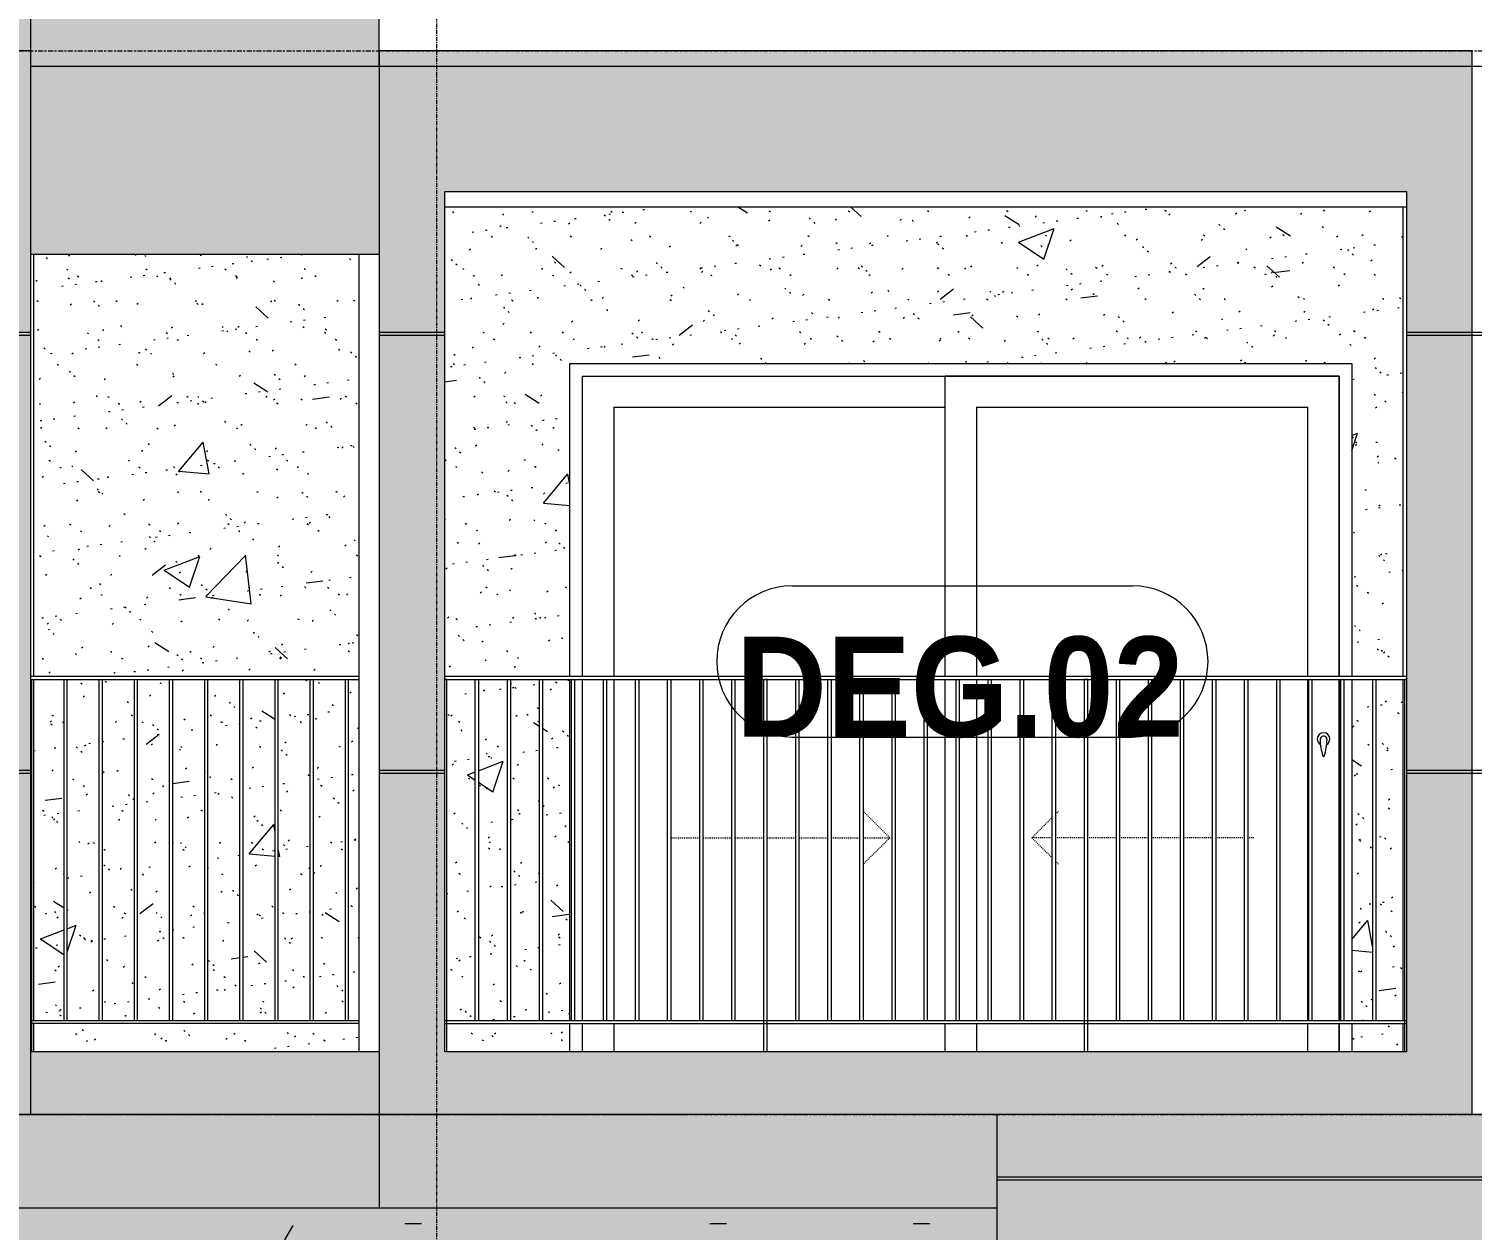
# Model space of a CAD drawing. Header units: millimetres. Extents: x -134153 to 99383, y -5233 to 35400.
# Drawn here: x -62258 to -57643, y 1830 to 5670 of the extents above; entities that cross this region are included whole.
import ezdxf

# ---------------------------------------------------------------- set-up
doc = ezdxf.new("R2010")
doc.units = ezdxf.units.MM
for name, pattern in [('Centre', [31.75, 6.35, -4.7625, 15.875, -4.7625]), ('Dash', [6, 3, -3]), ('Dash 1_8_', [6.35, 3.175, -3.175]), ('Grid Line', [22.225, 12.7, -3.175, 3.175, -3.175])]:
    doc.linetypes.add(name, pattern=pattern)
for name, color, linetype, lineweight in [('0-1', 7, 'Continuous', 5), ('A-AREA', 32, 'Dash 1_8_', 9), ('A-DOOR', 31, 'Continuous', 9), ('A-DOOR-FRAM', 31, 'Continuous', 9), ('A-DOOR-HDLN', 31, 'Dash', 9), ('A-DOOR-IDEN', 31, 'Continuous', 9), ('A-FLOR-HRAL', 11, 'Continuous', 9), ('A-FLOR-HRAL-1', 253, 'Continuous', 9), ('A-FLOR-LEVL-2', 51, 'Centre', 9), ('A-WALL', 113, 'Continuous', 9), ('A-WALL-PATT', 111, 'Continuous', 9), ('A-WALL-PATT-1', 9, 'Continuous', 9), ('A-WALL-PATT-2', 111, 'Continuous', 5), ('I-WALL', 2, 'Continuous', 9), ('I-WALL-1', 7, 'Continuous', 9), ('S-BEAM-1', 7, 'Continuous', 9), ('S-COLS-1', 7, 'Continuous', 9), ('S-GRID-1', 1, 'Grid Line', 9)]:
    doc.layers.add(name, color=color, linetype=linetype, lineweight=lineweight)
doc.styles.add('Arial_B_2', font='arialbd_0.ttf', dxfattribs={"width": 0.9, "height": 320})
pattern_1 = [(50, (-81864.4, 1200), (1165.98, -102.01), [121.92, -1341.12]), (355, (-81864.4, 1200), (-225.554, 1222.763), [97.536, -1072.896]), (100.451, (-81767.3, 1191.5), (940.433, 1120.746), [103.616, -1139.776]), (46.184, (-81864.4, 1525.1), (1734.91, -269.07), [182.88, -2011.68]), (96.636, (-81719.9, 1502.7), (1519.38, 1583.54), [155.42, -1709.66]), (351.184, (-81864.4, 1525.1), (1519.39, 1583.52), [146.3, -1609.34]), (21, (-81701.9, 1443.8), (970.332, -654.498), [121.92, -1341.12]), (326, (-81701.9, 1443.8), (395.533, 1178.804), [97.536, -1072.896]), (71.451, (-81621, 1389.3), (1365.87, 524.296), [103.616, -1139.776]), (37.5, (-81864.44, 1200), (19.767, 541.153), [53.645, -1006.246, 53.645, -1035.507, -1076.96]), (37.5, (-81864.44, 1200), (19.767, 541.153), [-2149.043, 53.645, -1023.315]), (7.5, (-81864.44, 1200), (427.646, 641.156), [53.645, -567.334, 53.645, -981.862, -410.464]), (7.5, (-81864.44, 1200), (427.646, 641.156), [-1656.486, 53.645, -356.82]), (327.5, (-82226.95, 1200), (867.782, -36.665), [53.645, -352.755, 53.645, -1214.323, -1682.496]), (327.5, (-82226.95, 1200), (867.782, -36.665), [-1674.368, 53.645, -1628.85]), (317.5, (-82389.5, 1200), (948.028, 162.73), [53.645, -474.675, 53.645, -788.416, -1194.816]), (317.5, (-82389.5, 1200), (948.028, 162.73), [-1370.38, 53.645, -1141.17])]
pattern_2 = [(37.5, (-81864.44, 1200), (-5.1206, 156.61216), [5.364, -118.181, 5.364, -132.812, -132.08]), (37.5, (-81864.44, 1200), (-5.1206, 156.61216), [-261.722, 5.364, -126.716]), (7.5, (-81864.44, 1200), (143.847, 229.3842), [5.364, -61.285, 5.364, -105.989, -42.672]), (7.5, (-81864.44, 1200), (143.847, 229.3842), [-178.003, 5.364, -37.308]), (327.5, (-81964.42, 1200), (253.1176, 0.4601), [5.364, -35.276, 5.364, -140.94, -191.008]), (327.5, (-81964.42, 1200), (253.1176, 0.4601), [-186.944, 5.364, -185.644]), (317.5, (-81964.42, 1200), (244.3381, 71.3376), [5.364, -14.956, 5.364, -90.546, -109.728]), (317.5, (-81964.42, 1200), (244.3381, 71.3376), [-116.23, 5.364, -104.364])]

# ---------------------------------------------------------------- blocks, each defined once
blk = doc.blocks.new('NCV_TKTC_KET CAU_rvt-1-TKCS_MẶT ĐỨNG HƯỚNG BẮC')
at = {"layer": 'S-BEAM-1'}
blk.add_line((-57852.6, 5100), (-60927.5, 5100), dxfattribs=at)
at = {"layer": 'S-COLS-1'}
blk.add_line((-61202.6, 4950), (-61202.6, 2400), dxfattribs=at)
blk = doc.blocks.new('Railing - 10mm-457212-TKCS_MẶT ĐỨNG HƯỚNG BẮC')
at = {"layer": 'A-FLOR-HRAL-1'}
for p, q in [((-62145.064287, 2500), (-62145.064287, 3590)), ((-62135.064287, 2500), (-62135.064287, 3590))]:
    blk.add_line(p, q, dxfattribs=at)
blk = doc.blocks.new('Railing - 50 x 10mm-457210-TKCS_MẶT ĐỨNG HƯỚNG BẮC')
at = {"layer": 'A-FLOR-HRAL-1'}
for p in [(-62252.6, 3590), (-62247.6, 2400)]:
    blk.add_line(p, (-62247.6, 3590), dxfattribs=at)
blk = doc.blocks.new('Railing - Railing-1033686-TKCS_MẶT ĐỨNG HƯỚNG BẮC')
at = {"layer": 'A-FLOR-HRAL-1'}
for p, q in [((-62252.564287, 2500), (-61202.564287, 2500)), ((-61202.564287, 2490), (-62252.564287, 2490))]:
    blk.add_line(p, q, dxfattribs=at)
for name, p in [('Railing - 50 x 10mm-457210-TKCS_MẶT ĐỨNG HƯỚNG BẮC', (0, 0)), ('Railing - 10mm-457212-TKCS_MẶT ĐỨNG HƯỚNG BẮC', (0, 0)), ('Railing - 10mm-457212-TKCS_MẶT ĐỨNG HƯỚNG BẮC', (112.5, 0)), ('Railing - 10mm-457212-TKCS_MẶT ĐỨNG HƯỚNG BẮC', (225, 0)), ('Railing - 10mm-457212-TKCS_MẶT ĐỨNG HƯỚNG BẮC', (337.5, 0)), ('Railing - 10mm-457212-TKCS_MẶT ĐỨNG HƯỚNG BẮC', (450, 0)), ('Railing - 10mm-457212-TKCS_MẶT ĐỨNG HƯỚNG BẮC', (562.5, 0)), ('Railing - 10mm-457212-TKCS_MẶT ĐỨNG HƯỚNG BẮC', (675, 0)), ('Railing - 10mm-457212-TKCS_MẶT ĐỨNG HƯỚNG BẮC', (787.5, 0)), ('Railing - 10mm-457212-TKCS_MẶT ĐỨNG HƯỚNG BẮC', (900, 0))]:
    blk.add_blockref(name, p)
blk = doc.blocks.new('Top Rail Type - Top Rail_Internal_-1033687-TKCS_MẶT ĐỨNG HƯỚNG BẮC')
at = {"layer": 'A-FLOR-HRAL-1'}
for p, q in [((-61202.564287, 3600), (-62252.564287, 3600)), ((-62252.564287, 3590), (-61202.564287, 3590))]:
    blk.add_line(p, q, dxfattribs=at)
blk = doc.blocks.new('NCV_TKTC_TANG 1_rvt-1-TKCS_MẶT ĐỨNG HƯỚNG BẮC')
at = {"layer": 'A-WALL-PATT-1'}
h = blk.add_hatch(dxfattribs=at)
h.set_pattern_fill('FP_2', color=256, style=0, pattern_type=2)
h.set_pattern_definition(pattern_1)
h.paths.add_polyline_path([(-60892.7, 2400), (-60527.6, 2400), (-60527.6, 2490), (-60922.6, 2490), (-60922.6, 2400), (-60902, 2400)])
h.paths.add_polyline_path([(-57862.6, 2400), (-57862.6, 2490), (-58027.6, 2490), (-58027.6, 2400), (-57873.1, 2400)])
h.paths.add_polyline_path([(-57880.1, 2500), (-57862.6, 2500), (-57862.6, 3590), (-57950.1, 3590), (-57950.1, 2500)])
h.paths.add_polyline_path([(-60527.6, 2500), (-60527.6, 3590), (-60615.1, 3590), (-60615.1, 2500)])
h.paths.add_polyline_path([(-58027.6, 2500), (-57960.1, 2500), (-57960.1, 3590), (-58027.6, 3590), (-58027.6, 2566.7)])
h.paths.add_polyline_path([(-60876.1, 2500), (-60830.1, 2500), (-60830.1, 3590), (-60922.6, 3590), (-60922.6, 2500), (-60885, 2500)])
h.paths.add_polyline_path([(-60727.6, 2500), (-60727.6, 3590), (-60820.1, 3590), (-60820.1, 2500)])
h.paths.add_polyline_path([(-60625.1, 2500), (-60625.1, 3590), (-60717.6, 3590), (-60717.6, 2500)])
h.paths.add_polyline_path([(-57862.6, 3600), (-57862.6, 5100), (-60927.5, 5100), (-60927.5, 3600), (-60527.6, 3600), (-60527.6, 4600), (-58027.6, 4600), (-58027.6, 3600), (-57957.4, 3600)])
h = blk.add_hatch(dxfattribs=at)
h.set_pattern_fill('FP_3', color=256, style=0, pattern_type=2)
h.set_pattern_definition(pattern_2)
h.paths.add_polyline_path([(-60892.7, 2400), (-60527.6, 2400), (-60527.6, 2490), (-60922.6, 2490), (-60922.6, 2400), (-60902, 2400)])
h.paths.add_polyline_path([(-57862.6, 2400), (-57862.6, 2490), (-58027.6, 2490), (-58027.6, 2400), (-57873.1, 2400)])
h.paths.add_polyline_path([(-57880.1, 2500), (-57862.6, 2500), (-57862.6, 3590), (-57950.1, 3590), (-57950.1, 2500)])
h.paths.add_polyline_path([(-60527.6, 2500), (-60527.6, 3590), (-60615.1, 3590), (-60615.1, 2500)])
h.paths.add_polyline_path([(-58027.6, 2500), (-57960.1, 2500), (-57960.1, 3590), (-58027.6, 3590), (-58027.6, 2566.7)])
h.paths.add_polyline_path([(-60876.1, 2500), (-60830.1, 2500), (-60830.1, 3590), (-60922.6, 3590), (-60922.6, 2500), (-60885, 2500)])
h.paths.add_polyline_path([(-60727.6, 2500), (-60727.6, 3590), (-60820.1, 3590), (-60820.1, 2500)])
h.paths.add_polyline_path([(-60625.1, 2500), (-60625.1, 3590), (-60717.6, 3590), (-60717.6, 2500)])
h.paths.add_polyline_path([(-57862.6, 3600), (-57862.6, 5100), (-60927.5, 5100), (-60927.5, 3600), (-60527.6, 3600), (-60527.6, 4600), (-58027.6, 4600), (-58027.6, 3600), (-57957.4, 3600)])
h = blk.add_hatch(dxfattribs=at)
h.set_pattern_fill('FP_2', color=256, style=0, pattern_type=2)
h.set_pattern_definition(pattern_1)
h.paths.add_polyline_path([(-62242.6, 2400), (-61202.6, 2400), (-61202.6, 2490), (-62242.6, 2490)])
h.paths.add_polyline_path([(-61582.6, 2500), (-61582.6, 3590), (-61685.1, 3590), (-61685.1, 2500)])
h.paths.add_polyline_path([(-61572.6, 2500), (-61470.1, 2500), (-61470.1, 3590), (-61572.6, 3590), (-61572.6, 3114.4)])
h.paths.add_polyline_path([(-62032.6, 2500), (-62032.6, 3590), (-62135.1, 3590), (-62135.1, 2500)])
h.paths.add_polyline_path([(-62145.1, 2500), (-62145.1, 3590), (-62242.6, 3590), (-62242.6, 2500)])
h.paths.add_polyline_path([(-62022.6, 2500), (-61920.1, 2500), (-61920.1, 3590), (-62022.6, 3590), (-62022.6, 3114.4)])
h.paths.add_polyline_path([(-61695.1, 2500), (-61695.1, 3590), (-61797.6, 3590), (-61797.6, 2500)])
h.paths.add_polyline_path([(-61460.1, 2500), (-61357.6, 2500), (-61357.6, 3590), (-61460.1, 3590), (-61460.1, 2879.2)])
h.paths.add_polyline_path([(-61202.6, 2500), (-61202.6, 3590), (-61235.1, 3590), (-61235.1, 2500)])
h.paths.add_polyline_path([(-61245.1, 2500), (-61245.1, 3590), (-61347.6, 3590), (-61347.6, 2500), (-61280.8, 2500)])
h.paths.add_polyline_path([(-61807.6, 2500), (-61807.6, 3590), (-61910.1, 3590), (-61910.1, 2500)])
h.paths.add_polyline_path([(-61550.7, 3600), (-61202.6, 3600), (-61202.6, 4950), (-62242.6, 4950), (-62242.6, 3600), (-61800.9, 3600)])
h = blk.add_hatch(dxfattribs=at)
h.set_pattern_fill('FP_3', color=256, style=0, pattern_type=2)
h.set_pattern_definition(pattern_2)
h.paths.add_polyline_path([(-62242.6, 2400), (-61202.6, 2400), (-61202.6, 2490), (-62242.6, 2490)])
h.paths.add_polyline_path([(-61582.6, 2500), (-61582.6, 3590), (-61685.1, 3590), (-61685.1, 2500)])
h.paths.add_polyline_path([(-61572.6, 2500), (-61470.1, 2500), (-61470.1, 3590), (-61572.6, 3590), (-61572.6, 3114.4)])
h.paths.add_polyline_path([(-62032.6, 2500), (-62032.6, 3590), (-62135.1, 3590), (-62135.1, 2500)])
h.paths.add_polyline_path([(-62145.1, 2500), (-62145.1, 3590), (-62242.6, 3590), (-62242.6, 2500)])
h.paths.add_polyline_path([(-62022.6, 2500), (-61920.1, 2500), (-61920.1, 3590), (-62022.6, 3590), (-62022.6, 3114.4)])
h.paths.add_polyline_path([(-61695.1, 2500), (-61695.1, 3590), (-61797.6, 3590), (-61797.6, 2500)])
h.paths.add_polyline_path([(-61460.1, 2500), (-61357.6, 2500), (-61357.6, 3590), (-61460.1, 3590), (-61460.1, 2879.2)])
h.paths.add_polyline_path([(-61202.6, 2500), (-61202.6, 3590), (-61235.1, 3590), (-61235.1, 2500)])
h.paths.add_polyline_path([(-61245.1, 2500), (-61245.1, 3590), (-61347.6, 3590), (-61347.6, 2500), (-61280.8, 2500)])
h.paths.add_polyline_path([(-61807.6, 2500), (-61807.6, 3590), (-61910.1, 3590), (-61910.1, 2500)])
h.paths.add_polyline_path([(-61550.7, 3600), (-61202.6, 3600), (-61202.6, 4950), (-62242.6, 4950), (-62242.6, 3600), (-61800.9, 3600)])
at = {"layer": 'I-WALL-1'}
for p, q in [((-57862.6, 3600), (-57862.6, 5100)), ((-62242.6, 4950), (-62242.6, 3600)), ((-60527.6, 3600), (-60527.6, 4600)), ((-60527.6, 4600), (-58027.6, 4600)), ((-58027.6, 4600), (-58027.6, 3600)), ((-62242.6, 3590), (-62242.6, 2500)), ((-60527.6, 2500), (-60527.6, 3590)), ((-58027.6, 3590), (-58027.6, 2500)), ((-57862.6, 2500), (-57862.6, 3590)), ((-62242.6, 2490), (-62242.6, 2400)), ((-60527.6, 2400), (-60527.6, 2490)), ((-58027.6, 2490), (-58027.6, 2400)), ((-57862.6, 2400), (-57862.6, 2490))]:
    blk.add_line(p, q, dxfattribs=at)
at = {"layer": 'A-FLOR-HRAL-1'}
for name in ['Top Rail Type - Top Rail_Internal_-1033687-TKCS_MẶT ĐỨNG HƯỚNG BẮC', 'Railing - Railing-1033686-TKCS_MẶT ĐỨNG HƯỚNG BẮC']:
    blk.add_blockref(name, (0, 0), dxfattribs=at)
blk = doc.blocks.new('DEG_02-DEG_03 - DEG_02-2500x2400mm-CỬA ĐI 02 CÁNH TRƯỢT-V30-TKCS_MẶT ĐỨNG HƯỚNG BẮC')
at = {"layer": 'A-DOOR'}
for p, q in [((-58067.6, 4560), (-59327.6, 4560)), ((-59327.6, 3600), (-59327.6, 4560)), ((-58067.6, 4560), (-58067.6, 3600)), ((-60387.6, 4460), (-60387.6, 3600)), ((-60387.6, 4460), (-59327.6, 4460)), ((-59227.6, 4460), (-59227.6, 3600)), ((-59227.6, 4460), (-58167.6, 4460)), ((-58167.6, 3600), (-58167.6, 4460)), ((-60387.6, 3590), (-60387.6, 2500)), ((-59327.6, 2500), (-59327.6, 3590)), ((-59227.6, 3590), (-59227.6, 2500)), ((-58167.6, 2500), (-58167.6, 3590)), ((-58067.6, 3590), (-58067.6, 2500)), ((-60387.6, 2490), (-60387.6, 2400)), ((-59327.6, 2400), (-59327.6, 2490)), ((-59227.6, 2490), (-59227.6, 2400)), ((-58167.6, 2400), (-58167.6, 2490)), ((-58067.6, 2490), (-58067.6, 2400))]:
    blk.add_line(p, q, dxfattribs=at)
at = {"layer": 'A-DOOR', "flags": 128}
blk.add_lwpolyline([(-58116.1, 3408.7), (-58116.1, 3408.7), (-58116.1, 3408.7), (-58116.1, 3408.7), (-58116.1, 3408.7), (-58116.1, 3408.7), (-58116.1, 3408.7), (-58116.2, 3408.7), (-58116.2, 3408.7), (-58116.2, 3408.7), (-58116.2, 3408.7), (-58116.3, 3408.7), (-58116.3, 3408.7), (-58116.3, 3408.7), (-58116.4, 3408.7), (-58116.4, 3408.7), (-58116.4, 3408.7), (-58116.5, 3408.7), (-58116.5, 3408.7), (-58116.6, 3408.7), (-58116.6, 3408.7), (-58116.7, 3408.7), (-58116.7, 3408.7), (-58116.8, 3408.7), (-58116.8, 3408.7), (-58116.9, 3408.7), (-58116.9, 3408.7), (-58117, 3408.7), (-58117, 3408.7), (-58117.1, 3408.7), (-58117.1, 3408.7), (-58117.2, 3408.7), (-58117.3, 3408.7), (-58117.3, 3408.7), (-58117.4, 3408.7), (-58117.4, 3408.7), (-58117.5, 3408.7), (-58117.5, 3408.7), (-58117.6, 3408.7), (-58117.7, 3408.7), (-58117.7, 3408.7), (-58117.8, 3408.7), (-58117.8, 3408.7), (-58117.9, 3408.7), (-58118, 3408.7), (-58118, 3408.7), (-58118.1, 3408.7), (-58118.1, 3408.7), (-58118.2, 3408.7), (-58118.2, 3408.7), (-58118.3, 3408.7), (-58118.3, 3408.7), (-58118.4, 3408.7), (-58118.4, 3408.7), (-58118.5, 3408.7), (-58118.5, 3408.7), (-58118.6, 3408.7), (-58118.6, 3408.7), (-58118.7, 3408.7), (-58118.7, 3408.7), (-58118.7, 3408.7), (-58118.8, 3408.7), (-58118.8, 3408.7), (-58118.8, 3408.7), (-58118.9, 3408.7), (-58118.9, 3408.7), (-58118.9, 3408.7), (-58119, 3408.7), (-58119, 3408.7), (-58119, 3408.7), (-58119, 3408.7), (-58119, 3408.7), (-58119, 3408.7), (-58119, 3408.7), (-58119.1, 3408.7), (-58119.1, 3408.7)], dxfattribs=at)
at = {"layer": 'A-DOOR'}
for centre, radius, start, end in [((-58117.6, 3400), 20, 0, 180), ((-58117.6, 3400), 20, 180, 240), ((-58119.1, 3399.2), 9.45, 90, 180), ((-57963.8, 3399.2), 164.8, 180, 199.134), ((-58116.1, 3399.2), 9.45, 0, 90), ((-58271.4, 3399.2), 164.8, 340.866, 0), ((-58117.6, 3400), 20, 300, 0), ((-58117.2, 3346), 2.34, 199.134, 261.031), ((-58117.9, 3346), 2.34, 278.969, 340.866)]:
    blk.add_arc(centre, radius, start, end, dxfattribs=at)
at = {"layer": 'A-DOOR-FRAM'}
for p, q in [((-60487.6, 3600), (-60487.6, 4560)), ((-60487.6, 4560), (-58067.6, 4560)), ((-58067.6, 3600), (-58067.6, 4560)), ((-60487.6, 2500), (-60487.6, 3590)), ((-58067.6, 2500), (-58067.6, 3590)), ((-60487.6, 2400), (-60487.6, 2490)), ((-58067.6, 2400), (-58067.6, 2490))]:
    blk.add_line(p, q, dxfattribs=at)
at = {"layer": 'A-DOOR-HDLN'}
for p, q in [((-59504.8, 3084.2), (-59589.7, 3169.1)), ((-59050.3, 3084.2), (-58985.1, 3149.5)), ((-58975.1, 3159.5), (-58965.5, 3169.1)), ((-60205.1, 3084.2), (-60112.6, 3084.2)), ((-60102.6, 3084.2), (-60010.1, 3084.2)), ((-60000.1, 3084.2), (-59907.6, 3084.2)), ((-59897.6, 3084.2), (-59805.1, 3084.2)), ((-59795.1, 3084.2), (-59702.6, 3084.2)), ((-59692.6, 3084.2), (-59600.1, 3084.2)), ((-59590.1, 3084.2), (-59504.8, 3084.2)), ((-59504.8, 3084.2), (-59589.7, 2999.4)), ((-59050.3, 3084.2), (-58985.1, 3019)), ((-58985.1, 3084.2), (-59050.3, 3084.2)), ((-58882.6, 3084.2), (-58975.1, 3084.2)), ((-58780.1, 3084.2), (-58872.6, 3084.2)), ((-58677.6, 3084.2), (-58770.1, 3084.2)), ((-58575.1, 3084.2), (-58667.6, 3084.2)), ((-58472.6, 3084.2), (-58565.1, 3084.2)), ((-58370.1, 3084.2), (-58462.6, 3084.2)), ((-58340.3, 3084.2), (-58360.1, 3084.2)), ((-58975.1, 3009), (-58965.5, 2999.4))]:
    blk.add_line(p, q, dxfattribs=at)
blk = doc.blocks.new('Railing - 10mm-1251313-TKCS_MẶT ĐỨNG HƯỚNG BẮC')
at = {"layer": 'A-FLOR-HRAL'}
for p, q in [((-60830.064287, 5900), (-60830.064287, 6990)), ((-60820.064287, 6990), (-60820.064287, 5900))]:
    blk.add_line(p, q, dxfattribs=at)
blk = doc.blocks.new('Railing - 50 x 10mm-1251315-TKCS_MẶT ĐỨNG HƯỚNG BẮC')
at = {"layer": 'A-FLOR-HRAL'}
for p, q in [((-59897.564287, 6990), (-59907.564287, 6990)), ((-59907.564287, 5800), (-59907.564287, 6990)), ((-59897.564287, 6990), (-59897.564287, 5800))]:
    blk.add_line(p, q, dxfattribs=at)
blk = doc.blocks.new('Railing - 50 x 10mm-V56-TKCS_MẶT ĐỨNG HƯỚNG BẮC')
at = {"layer": 'A-FLOR-HRAL'}
for q in [(-88657.6, 5800), (-88652.6, 6990)]:
    blk.add_line((-88657.6, 6990), q, dxfattribs=at)
blk = doc.blocks.new('Railing - 50 x 10mm-V55-TKCS_MẶT ĐỨNG HƯỚNG BẮC')
at = {"layer": 'A-FLOR-HRAL'}
for p in [(-57852.564287, 6990), (-57857.564287, 5800)]:
    blk.add_line(p, (-57857.564287, 6990), dxfattribs=at)
blk = doc.blocks.new('Railing - Railing-1601230-TKCS_MẶT ĐỨNG HƯỚNG BẮC')
at = {"layer": 'A-FLOR-HRAL'}
for p, q in [((-60927.5, 2500), (-57852.6, 2500)), ((-60927.5, 2490), (-57852.6, 2490))]:
    blk.add_line(p, q, dxfattribs=at)
at = {"extrusion": (0, 0, -1), "zscale": -1}
blk.add_blockref('Railing - 50 x 10mm-V56-TKCS_MẶT ĐỨNG HƯỚNG BẮC', (149580.1, -3400), dxfattribs=at)
for name, p in [('Railing - 10mm-1251313-TKCS_MẶT ĐỨNG HƯỚNG BẮC', (0, -3400)), ('Railing - 10mm-1251313-TKCS_MẶT ĐỨNG HƯỚNG BẮC', (102.5, -3400)), ('Railing - 10mm-1251313-TKCS_MẶT ĐỨNG HƯỚNG BẮC', (205, -3400)), ('Railing - 10mm-1251313-TKCS_MẶT ĐỨNG HƯỚNG BẮC', (307.5, -3400)), ('Railing - 10mm-1251313-TKCS_MẶT ĐỨNG HƯỚNG BẮC', (410, -3400)), ('Railing - 10mm-1251313-TKCS_MẶT ĐỨNG HƯỚNG BẮC', (512.5, -3400)), ('Railing - 10mm-1251313-TKCS_MẶT ĐỨNG HƯỚNG BẮC', (615, -3400)), ('Railing - 10mm-1251313-TKCS_MẶT ĐỨNG HƯỚNG BẮC', (717.5, -3400)), ('Railing - 10mm-1251313-TKCS_MẶT ĐỨNG HƯỚNG BẮC', (820, -3400)), ('Railing - 50 x 10mm-1251315-TKCS_MẶT ĐỨNG HƯỚNG BẮC', (0, -3400)), ('Railing - 10mm-1251313-TKCS_MẶT ĐỨNG HƯỚNG BẮC', (1025, -3400)), ('Railing - 10mm-1251313-TKCS_MẶT ĐỨNG HƯỚNG BẮC', (1127.5, -3400)), ('Railing - 10mm-1251313-TKCS_MẶT ĐỨNG HƯỚNG BẮC', (1230, -3400)), ('Railing - 10mm-1251313-TKCS_MẶT ĐỨNG HƯỚNG BẮC', (1332.5, -3400)), ('Railing - 10mm-1251313-TKCS_MẶT ĐỨNG HƯỚNG BẮC', (1435, -3400)), ('Railing - 10mm-1251313-TKCS_MẶT ĐỨNG HƯỚNG BẮC', (1537.5, -3400)), ('Railing - 10mm-1251313-TKCS_MẶT ĐỨNG HƯỚNG BẮC', (1640, -3400)), ('Railing - 10mm-1251313-TKCS_MẶT ĐỨNG HƯỚNG BẮC', (1742.5, -3400)), ('Railing - 10mm-1251313-TKCS_MẶT ĐỨNG HƯỚNG BẮC', (1845, -3400)), ('Railing - 50 x 10mm-1251315-TKCS_MẶT ĐỨNG HƯỚNG BẮC', (1025, -3400)), ('Railing - 10mm-1251313-TKCS_MẶT ĐỨNG HƯỚNG BẮC', (2050, -3400)), ('Railing - 10mm-1251313-TKCS_MẶT ĐỨNG HƯỚNG BẮC', (2152.5, -3400)), ('Railing - 10mm-1251313-TKCS_MẶT ĐỨNG HƯỚNG BẮC', (2255, -3400)), ('Railing - 10mm-1251313-TKCS_MẶT ĐỨNG HƯỚNG BẮC', (2357.5, -3400)), ('Railing - 10mm-1251313-TKCS_MẶT ĐỨNG HƯỚNG BẮC', (2460, -3400)), ('Railing - 10mm-1251313-TKCS_MẶT ĐỨNG HƯỚNG BẮC', (2562.5, -3400)), ('Railing - 10mm-1251313-TKCS_MẶT ĐỨNG HƯỚNG BẮC', (2665, -3400)), ('Railing - 10mm-1251313-TKCS_MẶT ĐỨNG HƯỚNG BẮC', (2767.5, -3400)), ('Railing - 10mm-1251313-TKCS_MẶT ĐỨNG HƯỚNG BẮC', (2870, -3400)), ('Railing - 50 x 10mm-V55-TKCS_MẶT ĐỨNG HƯỚNG BẮC', (0, -3400))]:
    blk.add_blockref(name, p)
blk = doc.blocks.new('Top Rail Type - Top Rail_Internal_-1601234-TKCS_MẶT ĐỨNG HƯỚNG BẮC')
at = {"layer": 'A-FLOR-HRAL'}
for p, q in [((-57852.6, 3600), (-60927.5, 3600)), ((-60927.5, 3590), (-57852.6, 3590))]:
    blk.add_line(p, q, dxfattribs=at)
blk = doc.blocks.new('STN_Door Tag - STN_Door Tag-1788670-TKCS_MẶT ĐỨNG HƯỚNG BẮC')
at = {"layer": 'A-DOOR-IDEN'}
for p, q in [((-102166.7, 10689.1), (-101078.6, 10689.1)), ((-102166.7, 10206.1), (-101078.6, 10206.1))]:
    blk.add_line(p, q, dxfattribs=at)
for centre, start, end in [((-102166.7, 10447.6), 90, 270), ((-101078.6, 10447.6), 270, 90)]:
    blk.add_arc(centre, 241.5, start, end, dxfattribs=at)

msp = doc.modelspace()

# ---------------------------------------------------------------- hatches: boundary and pattern name
at = {"layer": 'A-WALL-PATT'}
h = msp.add_hatch(dxfattribs=at)
h.set_pattern_fill('FP_12', color=256, style=0, pattern_type=2)
h.set_pattern_definition([(0, (-81864.44, 1200), (1300.48, 325.12), [53.645, -921.715, 53.645, -6123.635]), (0, (-81864.44, 1200), (1300.48, 325.12), [-1029.005, -921.715, 53.645, -1897.075, -3251.2]), (0, (-81864.44, 1200), (1300.48, 325.12), [-3901.44, 53.645, -921.715, 53.645, -2222.195]), (0, (-81864.44, 1200), (1300.48, 325.12), [-4930.445, -596.595, 53.645, -1571.955]), (120, (-81376.76, 1362.56), (-931.802, 963.6887), [53.645, -921.715, -6177.28]), (120, (-81376.76, 1362.56), (-931.802, 963.6887), [-975.36, 53.645, -921.715, -5201.92]), (120, (-81376.76, 1362.56), (-931.802, 963.6887), [-1950.72, 53.645, -1897.075, -3251.2]), (120, (-81376.76, 1362.56), (-931.802, 963.6887), [-3901.44, 53.645, -921.715, -2275.84]), (120, (-81376.76, 1362.56), (-931.802, 963.6887), [-4876.8, 53.645, -596.595, -1625.6]), (120, (-81376.76, 1362.56), (-931.802, 963.6887), [-5527.04, 53.645, -1571.955]), (240, (-81214.2, 2012.8), (-368.678, -1288.8087), [53.645, -921.715, -6177.28]), (240, (-81214.2, 2012.8), (-368.678, -1288.8087), [-975.36, 53.645, -921.715, -5201.92]), (240, (-81214.2, 2012.8), (-368.678, -1288.8087), [-1950.72, 53.645, -1897.075, -3251.2]), (240, (-81214.2, 2012.8), (-368.678, -1288.8087), [-3901.44, 53.645, -921.715, -2275.84]), (240, (-81214.2, 2012.8), (-368.678, -1288.8087), [-4876.8, 53.645, -596.595, -1625.6]), (240, (-81214.2, 2012.8), (-368.678, -1288.8087), [-5527.04, 53.645, -1571.955])])
h.paths.add_polyline_path([(-66310.4, 1600), (-59162.5, 1600), (-59162.5, 1900), (-75927.6, 1900), (-75927.6, 1600), (-67897, 1600)])
h = msp.add_hatch(dxfattribs=at)
h.set_pattern_fill('FP_17', color=256, style=0, pattern_type=2)
h.set_pattern_definition([(349.695, (-55213.59, 869.39), (3657.59817, -609.61005), [68.155, -6747.38]), (0, (-55146.53, 857.2), (609.6, 609.6), [67.056, -542.544]), (18.435, (-55079.48, 857.2), (1219.1992, 609.6016), [57.832, -1869.893]), (172.875, (-55024.61, 875.49), (4267.1994, -609.59911), [49.148, -4865.604]), (174.806, (-55073.38, 881.584), (6096.00395, -609.55472), [67.333, -6665.92]), (194.036, (-55140.44, 887.68), (-1828.8022, -609.5924), [75.403, -2438.042]), (9.462, (-55164.82, 869.39), (3048.00504, 609.5835), [37.081, -3670.971]), (353.66, (-55128.244, 875.49), (-4876.8008, 609.58348), [55.202, -5464.96]), (185.711, (-55073.38, 869.39), (-5486.39511, -609.63944), [61.264, -6065.139]), (168.69, (-55134.34, 863.3), (2438.4, -609.6026), [31.084, -3077.279]), (354.806, (-55268.45, 863.296), (-6096.00395, 609.55472), [67.333, -6665.92]), (348.69, (-55201.4, 857.2), (-2438.4, 609.6026), [62.167, -3046.194]), (0, (-55140.44, 845), (609.6, 609.6), [73.152, -536.448]), (20.556, (-55067.284, 845.01), (3048.0001, 1219.19697), [52.084, -5156.34]), (3.814, (-55018.516, 863.296), (8534.401155, 609.58889), [91.643, -9072.654]), (354.806, (-54927.076, 869.39), (-6096.00395, 609.55472), [67.333, -6665.92]), (0, (-54860, 863.3), (609.6, 609.6), [67.056, -542.544]), (5.194, (-55402.564, 863.296), (6096.00395, 609.55472), [67.333, -6665.92]), (354.806, (-55335.51, 869.39), (-6096.00395, 609.55472), [67.333, -6665.92]), (0, (-55402.56, 875.5), (609.6, 609.6), [36.576, -573.024]), (5.194, (-55365.99, 875.49), (6096.00395, 609.55472), [67.333, -6665.92]), (0, (-55298.93, 881.6), (609.6, 609.6), [60.96, -548.64]), (10.305, (-55237.97, 881.584), (-3657.59817, -609.61005), [68.155, -6747.38]), (5.194, (-55170.916, 893.776), (6096.00395, 609.55472), [67.333, -6665.92]), (354.806, (-55103.86, 899.87), (-6096.00395, 609.55472), [67.333, -6665.92]), (354.806, (-55036.804, 893.776), (-6096.00395, 609.55472), [67.333, -6665.92]), (351.87, (-54969.75, 887.68), (-3657.60043, 609.5929), [86.21, -4224.312]), (0, (-54884.4, 875.5), (609.6, 609.6), [91.44, -518.16]), (347.471, (-54908.79, 509.73), (3047.99888, -609.61085), [56.202, -5564.033]), (354.289, (-54853.924, 497.536), (-5486.39511, 609.63944), [61.264, -6065.139]), (8.13, (-54908.79, 509.73), (3657.60043, 609.5929), [43.105, -4267.418]), (9.462, (-54866.12, 515.82), (3048.00504, 609.5835), [74.161, -3633.892]), (0, (-55402.56, 528), (609.6, 609.6), [73.152, -536.448]), (350.538, (-55329.41, 528.02), (-3048.00504, 609.5835), [37.081, -3670.971]), (201.801, (-55292.84, 521.92), (1828.80447, 609.58684), [32.828, -3249.968]), (192.995, (-55323.316, 509.73), (5486.39314, 1219.23746), [81.331, -8051.747]), (352.875, (-54841.73, 509.73), (-4267.1994, 609.59911), [49.148, -4865.604]), (7.125, (-54841.73, 509.73), (4267.1994, 609.59911), [49.148, -4865.604]), (0, (-55402.56, 515.8), (609.6, 609.6), [48.768, -560.832]), (194.036, (-55353.8, 515.82), (-1828.8022, -609.5924), [50.269, -2463.177]), (356.633, (-55268.452, 534.112), (-9753.59439, 609.691875), [103.811, -10277.302]), (357.709, (-55164.82, 528.016), (-14630.396648, 609.69909), [152.522, -15099.665]), (3.18, (-55012.42, 521.92), (10363.19831, 609.63121), [109.897, -10879.823]), (9.462, (-54902.69, 528.02), (3048.00504, 609.5835), [111.242, -3596.81]), (10.305, (-55402.564, 473.15), (-3657.59817, -609.61005), [68.155, -6747.38]), (15.945, (-55335.51, 485.34), (-2438.40422, -609.58315), [88.759, -4349.196]), (0, (-55250.16, 509.7), (609.6, 609.6), [79.248, -530.352]), (351.87, (-55170.92, 509.73), (-3657.60043, 609.5929), [86.21, -4224.312]), (3.576, (-55085.572, 497.536), (9144.002965, 609.546796), [97.726, -9674.906]), (351.254, (-54988.036, 503.63), (4267.20096, -609.58783), [80.18, -7937.856]), (345.964, (-54908.79, 491.44), (-1828.8022, 609.5924), [75.403, -2438.042]), (0, (-54835.64, 473.15), (609.6, 609.6), [42.672, -566.928]), (174.806, (-55268.45, 534.11), (6096.00395, -609.55472), [134.665, -6598.587]), (355.236, (-55402.564, 570.69), (-6705.59647, 609.64143), [146.811, -7193.745]), (0, (-55256.26, 558.5), (609.6, 609.6), [140.208, -469.392]), (4.086, (-55116.05, 558.496), (7924.79503, 609.65274), [171.123, -8385.02]), (0, (-54945.36, 570.7), (609.6, 609.6), [152.4, -457.2]), (7.125, (-55402.564, 442.67), (4267.1994, 609.59911), [147.443, -4767.311]), (6.34, (-55256.26, 460.96), (4876.8008, 609.58348), [110.403, -5409.758]), (357.51, (-55146.532, 473.152), (-13411.196973, 609.70439), [140.34, -13893.706]), (353.48, (-55006.324, 467.056), (-15849.59217, 1828.855172), [214.749, -21260.135]), (3.013, (-55402.564, 838.912), (10972.79715, 609.6408), [115.984, -11482.446]), (351.87, (-55286.74, 845.01), (-3657.60043, 609.5929), [129.316, -4181.208]), (357.614, (-55158.724, 826.72), (-14020.799432, 609.613717), [146.431, -14496.664]), (10.62, (-55012.42, 820.624), (-6705.592456, -1219.239726), [99.236, -9824.334]), (0, (-54914.9, 838.9), (609.6, 609.6), [121.92, -487.68]), (356.82, (-55402.564, 912.064), (-10363.19831, 609.63121), [109.897, -10879.823]), (6.009, (-55292.836, 905.968), (-6095.99899, -609.599175), [116.464, -11529.929]), (6.71, (-55177.012, 918.16), (-5486.397345, -609.61573), [104.346, -10330.325]), (354.289, (-55073.38, 930.35), (-5486.39511, 609.63944), [122.528, -6003.877]), (347.905, (-54951.46, 918.16), (-5486.39487, 1219.22295), [87.281, -8640.862]), (9.462, (-54866.12, 899.87), (3048.00504, 609.5835), [74.161, -3633.892]), (3.814, (-55402.564, 796.24), (8534.401155, 609.58889), [91.643, -9072.654]), (347.196, (-55311.124, 802.336), (-7924.80896, 1828.76326), [137.532, -13615.67]), (0, (-55177, 771.86), (609.6, 609.6), [152.4, -457.2]), (5.44, (-55024.612, 771.856), (-6705.60249, -609.560852), [128.595, -12730.932]), (6.71, (-54896.596, 784.048), (-5486.397345, -609.61573), [104.346, -10330.325]), (0, (-55402.56, 954.74), (609.6, 609.6), [103.632, -505.968]), (8.13, (-55298.93, 954.74), (3657.60043, 609.5929), [172.421, -4138.102]), (357.614, (-55128.244, 979.12), (-14020.799432, 609.613717), [146.431, -14496.664]), (354.472, (-54981.94, 973.024), (12801.591011, -1219.302898), [189.859, -18796.025]), (6.843, (-55402.564, 400), (-10363.195037, -1219.241277), [153.494, -15195.842]), (0, (-55250.16, 418.3), (609.6, 609.6), [170.688, -438.912]), (356.348, (-55079.476, 418.288), (-18897.604963, 1219.1266646), [287.095, -28422.422]), (0, (-55402.56, 613.36), (609.6, 609.6), [146.304, -463.296]), (4.764, (-55256.26, 613.36), (6705.59647, 609.64143), [146.811, -7193.745]), (358.152, (-55109.956, 625.552), (-18287.996238, 609.724117), [189.074, -18718.355]), (357.274, (-54920.98, 619.456), (-12192.004244, 609.534153), [128.161, -12687.945]), (354.806, (-55402.564, 710.896), (-6096.00395, 609.55472), [134.665, -6598.587]), (0, (-55268.45, 698.7), (609.6, 609.6), [195.072, -414.528]), (1.909, (-55073.38, 698.704), (17678.401049, 609.553228), [182.982, -18115.176]), (3.576, (-54890.5, 704.8), (9144.002965, 609.546796), [97.726, -9674.906])])
h.paths.add_polyline_path([(-66310.4, 1600), (-59162.5, 1600), (-59162.5, 1900), (-75927.6, 1900), (-75927.6, 1600), (-67897, 1600)])
at = {"layer": 'A-WALL-PATT-2'}
h = msp.add_hatch(color=256, dxfattribs=at)
h.paths.add_polyline_path([(-64723.8, 5600), (-62252.6, 5600), (-62252.6, 8350), (-62257.6, 8350), (-62257.6, 8950), (-65842.6, 8950), (-65842.6, 5600), (-65718.7, 5600)])
h.paths.add_polyline_path([(-64811.6, 6514.4), (-64852.6, 6514.4), (-64852.6, 7914.4), (-63452.6, 7914.4), (-63452.6, 6514.4), (-64723.8, 6514.4)])
for points in [[(-62252.6, 5550), (-61137.6, 5550), (-61137.6, 5800), (-62252.6, 5800)], [(-61550.7, 4950), (-61137.5, 4950), (-61137.6, 5550), (-62252.6, 5550), (-62252.6, 4950)], [(-62252.6, 4690), (-62252.6, 4700), (-65842.6, 4700), (-65842.6, 4690), (-63137.3, 4690)], [(-60927.5, 4690), (-60927.5, 4700), (-61137.5, 4700), (-61137.5, 4690)], [(-57642.6, 4690), (-57642.6, 4700), (-57852.6, 4700), (-57852.6, 4690)], [(-63137.3, 3290), (-62252.6, 3290), (-62252.6, 3300), (-63452.6, 3300), (-63452.6, 3290)], [(-60927.5, 3290), (-60927.5, 3300), (-61137.5, 3300), (-61137.5, 3290)], [(-57642.6, 3290), (-57642.6, 3300), (-57852.6, 3300), (-57852.6, 3290)], [(-61137.5, 2200), (-61137.5, 2400), (-62252.6, 2400), (-62252.6, 2200), (-61550.7, 2200)], [(-65842.6, 1900), (-61137.5, 1900), (-61137.5, 2200), (-65842.6, 2200), (-65842.6, 1998.9)], [(-59964.1, 1900), (-59162.5, 1900), (-59162.5, 2200), (-61137.5, 2200), (-61137.5, 1900)], [(-59152.5, 1990), (-54962.6, 1990), (-54962.6, 2000), (-59162.5, 2000), (-59162.5, 1990)]]:
    msp.add_hatch(color=256, dxfattribs=at).paths.add_polyline_path(points)
h = msp.add_hatch(color=256, dxfattribs=at)
h.paths.add_polyline_path([(-65842.6, 2200), (-62252.6, 2200), (-62252.6, 3290), (-63452.6, 3290), (-63452.6, 3114.4), (-64852.6, 3114.4), (-64852.6, 3290), (-65842.6, 3289.3), (-65842.6, 2400)])
h.paths.add_polyline_path([(-62252.6, 3300), (-62252.6, 4690), (-65842.6, 4689.3), (-65842.6, 3300), (-64852.6, 3300), (-64852.6, 4514.4), (-63452.6, 4514.4), (-63452.6, 3300), (-63137.3, 3300)])
h.paths.add_polyline_path([(-62252.6, 4700), (-62252.6, 5600), (-65842.6, 5600), (-65842.6, 4700), (-63137.3, 4700)])
h = msp.add_hatch(color=256, dxfattribs=at)
h.paths.add_polyline_path([(-61137.5, 2200), (-57642.6, 2200), (-57642.6, 3290), (-57852.6, 3290), (-57852.6, 2400), (-60927.5, 2400), (-60927.5, 3290), (-61137.5, 3290), (-61137.5, 3204.9)])
h.paths.add_polyline_path([(-57642.6, 3300), (-57642.6, 4690), (-57852.6, 4690), (-57852.6, 3300)])
h.paths.add_polyline_path([(-60927.5, 3300), (-60927.5, 4690), (-61137.5, 4690), (-61137.5, 3300)])
h.paths.add_polyline_path([(-57852.6, 4700), (-57642.6, 4700), (-57642.6, 5600), (-61137.5, 5600), (-61137.5, 4700), (-60927.5, 4700), (-60927.5, 5150), (-57852.6, 5150)])
h = msp.add_hatch(color=256, dxfattribs=at)
h.paths.add_polyline_path([(-59162.5, 1380.4), (-54962.6, 1669.5), (-54962.6, 1990), (-59162.5, 1990), (-59162.5, 1690.2)])
h.paths.add_polyline_path([(-54552.6, 1547.4), (-54514.9, 1550), (-54552.6, 1549)])
h.paths.add_polyline_path([(-56790.9, 2000), (-54962.6, 2000), (-54962.6, 2200), (-59162.5, 2200), (-59162.5, 2000), (-58377.5, 2000)])

# ---------------------------------------------------------------- linework, layer by layer
at = {"layer": 'A-AREA'}
for p in [(-63152.6, 2200), (-54962.6, 2200)]:
    msp.add_line(p, (-60152.6, 2200), dxfattribs=at)
at = {"layer": 'A-FLOR-LEVL-2'}
for p, q in [((-134152.6, 5600), (-25724.3, 5600)), ((-134152.6, 2200), (-25724.3, 2200))]:
    msp.add_line(p, q, dxfattribs=at)
at = {"layer": 'A-WALL'}
for p, q in [((-61137.6, 5550), (-61137.6, 29350)), ((-62252.6, 5600), (-72462.6, 5600)), ((-57642.6, 5600), (-61137.5, 5600)), ((-61137.5, 5600), (-61137.5, 1900)), ((-57642.6, 2200), (-57642.6, 5600)), ((-62252.6, 5550), (-62252.6, 4950)), ((-61137.6, 5550), (-54962.6, 5550)), ((-60927.5, 5150), (-57852.6, 5150)), ((-60927.5, 2400), (-60927.5, 5150)), ((-57852.6, 5150), (-57852.6, 2400)), ((-62252.6, 4950), (-62252.6, 2200)), ((-62252.6, 4950), (-61137.5, 4950)), ((-66052.6, 4700), (-62252.6, 4700)), ((-62252.6, 4690), (-66052.6, 4690)), ((-61137.5, 4700), (-60927.5, 4700)), ((-60927.5, 4690), (-61137.5, 4690)), ((-57852.6, 4700), (-45952.6, 4700)), ((-45952.6, 4690), (-57852.6, 4690)), ((-63452.6, 3300), (-62252.6, 3300)), ((-62252.6, 3290), (-63452.6, 3290)), ((-61137.5, 3300), (-60927.5, 3300)), ((-60927.5, 3290), (-61137.5, 3290)), ((-57852.6, 3300), (-56652.6, 3300)), ((-56652.6, 3290), (-57852.6, 3290)), ((-61137.5, 2400), (-62252.6, 2400)), ((-57852.6, 2400), (-60927.5, 2400)), ((-45942.6, 2200), (-77167.6, 2200)), ((-59162.5, 2200), (-59162.5, 1380.4)), ((-59162.5, 2000), (-54962.6, 2000)), ((-54962.6, 1990), (-59162.5, 1990)), ((-59162.5, 1900), (-75937.6, 1900))]:
    msp.add_line(p, q, dxfattribs=at)
at = {"layer": 'I-WALL'}
for p, q in [((-62252.6, 5800), (-62252.6, 5550)), ((-62252.6, 5550), (-61137.6, 5550))]:
    msp.add_line(p, q, dxfattribs=at)
at = {"layer": 'S-GRID-1'}
msp.add_line((-60952.6, 207.3), (-60952.6, 30285.9), dxfattribs=at)

# ---------------------------------------------------------------- block references
at = {"layer": '0-1'}
for name in ['NCV_TKTC_KET CAU_rvt-1-TKCS_MẶT ĐỨNG HƯỚNG BẮC', 'NCV_TKTC_TANG 1_rvt-1-TKCS_MẶT ĐỨNG HƯỚNG BẮC']:
    msp.add_blockref(name, (0, 0), dxfattribs=at)
at = {"layer": 'A-DOOR'}
msp.add_blockref('DEG_02-DEG_03 - DEG_02-2500x2400mm-CỬA ĐI 02 CÁNH TRƯỢT-V30-TKCS_MẶT ĐỨNG HƯỚNG BẮC', (0, 0), dxfattribs=at)
at = {"layer": 'A-DOOR-IDEN'}
msp.add_blockref('STN_Door Tag - STN_Door Tag-1788670-TKCS_MẶT ĐỨNG HƯỚNG BẮC', (42350, -6800), dxfattribs=at)
at = {"layer": 'A-FLOR-HRAL'}
for name in ['Top Rail Type - Top Rail_Internal_-1601234-TKCS_MẶT ĐỨNG HƯỚNG BẮC', 'Railing - Railing-1601230-TKCS_MẶT ĐỨNG HƯỚNG BẮC']:
    msp.add_blockref(name, (0, 0), dxfattribs=at)

# ---------------------------------------------------------------- texts
at = {"layer": 'A-DOOR-IDEN', "insert": (-59280.8, 3564.6), "char_height": 320, "width": 1467.36, "attachment_point": 5, "line_spacing_factor": 0.936439, "style": 'Arial_B_2'}
msp.add_mtext('\\pt7.2,14.4,21.6,28.8,36,43.2,50.4,57.6,64.8,72,79.2,86.4,93.6,100.8,108,115.2,122.4,129.6,136.8,144,151.2,158.4,165.6,172.8,180,187.2,194.4,201.6,208.8,216,223.2,230.4;DEG.02', dxfattribs=at)

doc.saveas('drawing.dxf')
